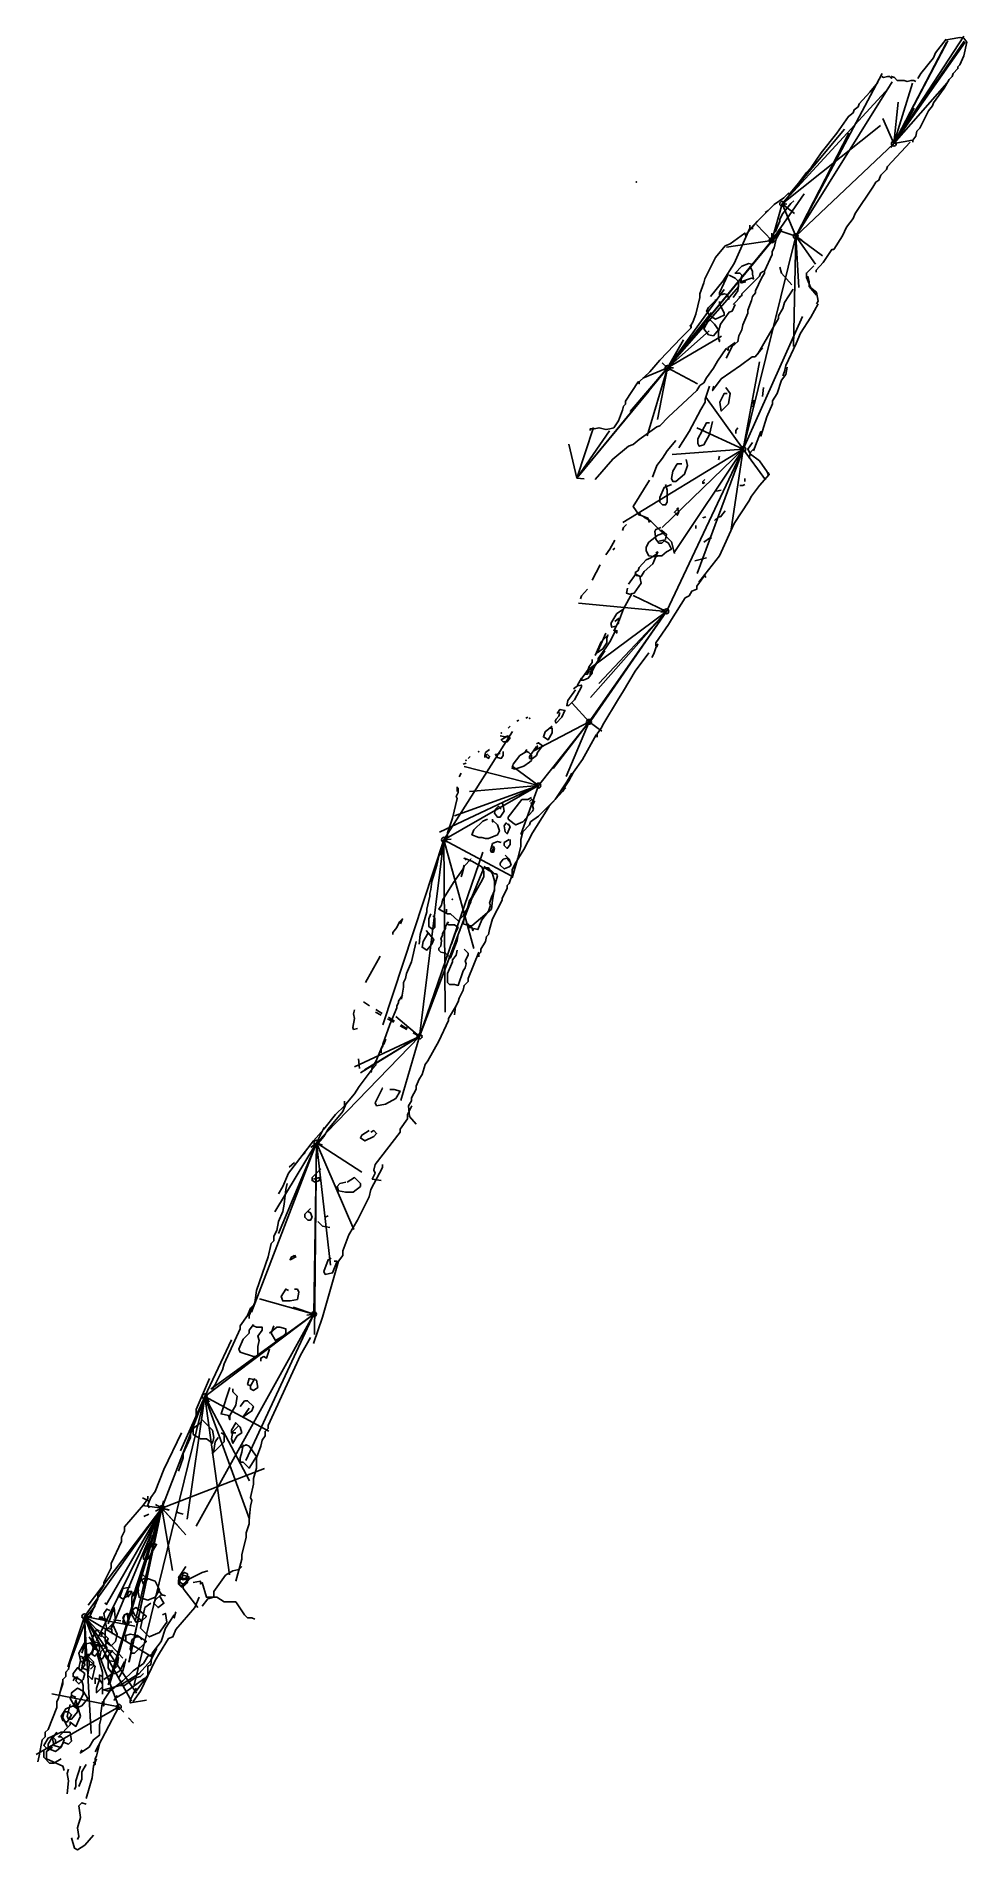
# Model space of a CAD drawing. Header units: millimetres. Extents: x -22.1 to 15.9, y -56.1 to 18.1.
import ezdxf

# ---------------------------------------------------------------- set-up
doc = ezdxf.new("R2010")
doc.units = ezdxf.units.MM
doc.linetypes.add('DASH', pattern=[0.6, 0.3, -0.3])

msp = doc.modelspace()

# ---------------------------------------------------------------- linework, layer by layer
at = {"layer": 'Shots', "color": 1}
for p, q in [((8.95, 9.89), (12.964, 13.676)), ((7.97, 9.722), (8.398, 11.216)), ((8.398, 11.216), (8.95, 9.89)), ((3.708, 4.506), (7.97, 9.722)), ((8.95, 9.89), (6.808, 1.188)), ((8.95, 9.89), (8.95, 9.89)), ((0, 0), (3.708, 4.506)), ((0, 0), (3.71, 4.5)), ((6.808, 1.188), (3.662, -5.446)), ((3.662, -5.446), (0.496, -9.962)), ((0.496, -9.962), (-1.574, -12.57)), ((-1.574, -12.57), (-5.438, -14.784)), ((-5.438, -14.784), (-6.436, -22.828)), ((-6.436, -22.828), (-10.658, -27.17)), ((-10.658, -27.17), (-10.756, -34.184)), ((-10.756, -34.184), (-15.226, -37.544)), ((-15.226, -37.544), (-16.972, -42.108)), ((-16.972, -42.108), (-20.146, -46.538)), ((-20.146, -46.538), (-18.74, -50.236))]:
    msp.add_line(p, q, dxfattribs=at)
for centre in [(12.964, 13.676), (8.398, 11.216), (7.97, 9.722), (8.95, 9.89), (8.95, 9.89), (3.708, 4.506), (3.71, 4.5), (6.808, 1.188), (3.662, -5.446), (0.496, -9.962), (-1.574, -12.57), (-5.438, -14.784), (-6.436, -22.828), (-10.658, -27.17), (-10.756, -34.184), (-15.226, -37.544), (-16.972, -42.108), (-20.146, -46.538), (-18.74, -50.236)]:
    msp.add_circle(centre, 0.1, dxfattribs=at)
at = {"layer": 'Sketch', "color": 0}
for points in [[(15.068, 17.902), (15.268, 17.942), (15.668, 18.022), (15.828, 17.982), (15.948, 17.822), (15.828, 17.262), (15.668, 16.902), (15.588, 16.822), (15.588, 16.742), (15.388, 16.542), (15.348, 16.422), (15.228, 16.302), (15.028, 15.942), (14.588, 15.342), (14.548, 15.222), (14.388, 15.022), (14.028, 14.302), (13.908, 14.182), (13.868, 13.982), (13.748, 13.822), (13.748, 13.742)], [(15.108, 17.942), (14.668, 17.382), (14.588, 17.182), (14.068, 16.542), (13.948, 16.342)], [(12.468, 16.422), (12.548, 16.382), (12.708, 16.422), (12.788, 16.422), (12.868, 16.342), (12.868, 16.422), (12.988, 16.382), (13.108, 16.262), (13.388, 16.262), (13.508, 16.222), (13.668, 16.262), (13.788, 16.262), (13.868, 16.222)], [(12.308, 16.182), (11.988, 15.782), (11.548, 15.302), (11.508, 15.182), (11.348, 15.062), (11.308, 14.942), (11.108, 14.782), (11.108, 14.782), (10.628, 14.102), (9.988, 13.302), (9.588, 12.702), (9.388, 12.502), (9.068, 12.062), (8.668, 11.582)], [(13.628, 13.742), (12.708, 12.742), (12.668, 12.622), (12.428, 12.382), (12.348, 12.182), (12.228, 12.102), (12.108, 11.902), (11.388, 10.822), (11.308, 10.622), (11.028, 10.262), (10.868, 9.902), (10.508, 9.342), (10.428, 9.342), (10.068, 8.822), (9.788, 8.502), (9.788, 8.422)], [(8.668, 11.662), (8.468, 11.462), (8.068, 11.182), (7.828, 10.942), (7.708, 10.862)], [(8.108, 10.062), (8.308, 10.502), (8.308, 10.582), (8.428, 10.822), (8.748, 11.222), (8.868, 11.342)], [(7.388, 10.502), (6.988, 10.062), (6.908, 9.902), (6.868, 10.022), (6.268, 9.582), (6.068, 9.502), (5.668, 9.022), (5.228, 8.142), (5.188, 7.982), (5.028, 7.542), (5.028, 7.382), (4.868, 6.702), (4.748, 6.382), (4.668, 6.262), (4.668, 6.142), (4.628, 6.262)], [(7.188, 10.182), (7.188, 10.302), (7.428, 10.542), (7.948, 11.062)], [(7.068, 10.342), (7.068, 10.222), (6.428, 8.782), (5.988, 8.062), (5.468, 7.422)], [(8.388, 10.182), (8.148, 9.782), (8.068, 9.422), (7.988, 9.262), (7.988, 9.142), (7.668, 8.462), (7.668, 8.382), (7.548, 8.182), (7.308, 7.662), (7.308, 7.582), (7.188, 7.422), (7.148, 7.262), (6.988, 6.862), (6.988, 6.742), (6.788, 6.262), (6.748, 6.062), (6.628, 5.822), (6.588, 5.582), (6.348, 5.382), (6.108, 4.902)], [(6.188, 8.342), (5.828, 7.582), (5.828, 7.502), (5.948, 7.502), (6.028, 7.542), (6.148, 7.502), (6.228, 7.302)], [(6.228, 8.302), (6.468, 8.182), (6.628, 8.022), (6.588, 7.662), (6.388, 7.382)], [(7.148, 8.742), (7.028, 8.782), (6.748, 8.662), (6.468, 8.382), (6.668, 8.382), (6.748, 8.302), (6.708, 7.982), (6.708, 8.062), (6.748, 7.982), (6.908, 8.022)], [(6.668, 7.382), (6.748, 7.462), (6.748, 7.542), (7.468, 8.262), (7.508, 8.382), (7.628, 8.462)], [(7.068, 8.662), (7.188, 8.462), (7.188, 8.342), (7.228, 8.142), (7.148, 8.182), (6.708, 8.022)], [(8.788, 7.902), (8.368, 8.382), (8.308, 8.622)], [(9.688, 8.682), (9.388, 8.382), (9.388, 8.202), (9.568, 7.782), (9.808, 7.602), (9.868, 7.242), (9.808, 7.122)], [(9.448, 8.262), (9.508, 8.022), (9.508, 7.842), (9.808, 7.482)], [(6.388, 7.102), (6.748, 7.462), (6.628, 7.382)], [(8.848, 7.722), (8.488, 7.182), (8.428, 6.942), (8.248, 6.642), (8.248, 6.522), (7.888, 5.922), (7.408, 5.082)], [(5.668, 7.302), (5.668, 7.262), (5.388, 6.982), (5.308, 6.822), (5.468, 6.622), (5.668, 6.502), (6.028, 6.662), (6.028, 6.742), (5.828, 7.142), (5.828, 7.222)], [(6.468, 7.102), (6.348, 6.822), (6.228, 6.782), (5.868, 6.302), (5.828, 6.142), (5.788, 5.982), (5.788, 5.742), (5.828, 5.582), (5.828, 5.662)], [(9.868, 7.122), (9.568, 6.582), (9.148, 5.922), (8.968, 5.502), (8.548, 4.602), (8.488, 4.362), (8.428, 4.182)], [(4.668, 6.182), (4.668, 6.142), (4.268, 5.742), (3.388, 4.822), (2.988, 4.342), (2.548, 3.942), (2.548, 3.862), (2.508, 3.942), (1.988, 3.142), (1.988, 3.022), (1.908, 2.942), (1.868, 2.782), (1.708, 2.342), (1.508, 2.062), (1.348, 2.022), (1.188, 1.982), (0.908, 2.062), (0.708, 2.022), (0.548, 2.022), (0.548, 1.942)], [(5.388, 6.462), (5.188, 6.102), (5.388, 5.862), (5.588, 5.822), (5.788, 6.062), (5.628, 6.302), (5.468, 6.462), (5.388, 6.462)], [(0.748, -0.058), (1.468, 0.782), (2.108, 1.302), (2.308, 1.382), (2.548, 1.582), (3.268, 2.102), (3.388, 2.142), (3.748, 2.502), (4.908, 3.582), (5.028, 3.782), (5.188, 3.902), (5.308, 4.102), (5.588, 4.502), (5.748, 4.782), (6.108, 5.302), (6.188, 5.222), (6.188, 5.342), (6.468, 5.542)], [(5.608, 3.762), (5.548, 3.582), (5.908, 4.062), (6.688, 4.602), (7.168, 4.962), (7.288, 4.962), (7.588, 5.322)], [(8.608, 4.542), (8.548, 4.242), (8.368, 4.002), (8.188, 3.462), (8.008, 3.162), (8.008, 3.042), (7.768, 2.502), (7.528, 1.722), (7.528, 1.902), (7.228, 1.122)], [(5.428, 3.762), (5.248, 3.222), (5.248, 3.102), (5.068, 2.802), (4.588, 1.902), (4.168, 1.242)], [(6.148, 3.462), (6.028, 3.462), (5.848, 3.102), (5.908, 2.742), (6.208, 3.042), (6.268, 3.462), (6.088, 3.702)], [(5.428, 2.262), (5.308, 2.262), (4.948, 1.602), (4.948, 1.422), (5.008, 1.302), (5.188, 1.362), (5.428, 1.782), (5.548, 2.322)], [(3.088, 0.042), (3.268, 0.522), (3.508, 0.822), (3.688, 1.122), (4.048, 1.542)], [(4.288, 0.582), (4.108, 0.582), (3.928, 0.282), (3.868, -0.018), (3.928, -0.138), (4.048, -0.138), (4.408, 0.162), (4.528, 0.522), (4.468, 0.762)], [(7.188, 1.462), (6.988, 1.182), (7.108, 0.982), (7.468, 0.702), (7.788, 0.262), (7.828, 0.142), (7.828, 0.222), (7.868, 0.142), (7.468, -0.298), (7.148, -0.738), (7.028, -0.938), (6.428, -1.858), (5.828, -3.178), (5.228, -3.938), (4.988, -4.258)], [(7.228, 1.182), (7.108, 1.062), (7.048, 0.822)], [(2.968, -0.078), (2.308, -1.158), (2.548, -1.518), (2.548, -1.398), (2.608, -1.518), (2.908, -1.638), (2.968, -1.818)], [(3.868, -0.258), (3.568, -0.378), (3.388, -0.798), (3.388, -0.978), (3.508, -1.098), (3.628, -1.098), (3.688, -0.978), (3.688, -0.498), (3.628, -0.258)], [(4.168, -1.218), (3.988, -1.398), (4.108, -1.518), (4.168, -1.398), (4.108, -1.218)], [(2.028, -1.898), (1.908, -2.018), (1.868, -2.138)], [(3.988, -3.078), (3.868, -2.598), (3.028, -1.758), (2.728, -1.578)], [(3.428, -2.018), (3.228, -2.098), (3.188, -2.178), (3.228, -2.498), (3.348, -2.658), (3.468, -2.658), (3.628, -2.498), (3.668, -2.298), (3.468, -2.138), (3.388, -2.138)], [(1.548, -2.538), (1.348, -2.898), (1.188, -3.138)], [(1.548, -2.858), (1.468, -2.938)], [(3.508, -2.258), (3.308, -2.338), (2.948, -2.618), (2.828, -2.818), (2.828, -2.978), (2.948, -3.178), (3.228, -3.218), (3.308, -3.178), (3.468, -3.178), (3.668, -3.018), (3.868, -2.898), (3.748, -2.658), (3.548, -2.538), (3.348, -2.578)], [(0.948, -3.538), (0.628, -4.178)], [(3.268, -3.098), (3.028, -3.258), (2.828, -3.338), (2.548, -3.658), (2.508, -3.778), (2.388, -3.858), (2.428, -3.978), (2.628, -4.018), (2.748, -3.818), (3.108, -3.498), (3.308, -3.018), (3.228, -3.058)], [(2.068, -4.498), (2.028, -4.698), (2.148, -4.738), (2.348, -4.698), (2.628, -4.298), (2.588, -4.098), (2.588, -4.018), (2.428, -3.938)], [(2.428, -3.898), (2.108, -4.338)], [(5.188, -4.018), (4.908, -4.418), (4.908, -4.538), (4.708, -4.618), (4.588, -4.818), (4.428, -4.898), (3.868, -5.778), (3.748, -5.978), (3.228, -6.738), (3.228, -6.858)], [(5.268, -4.058), (5.228, -3.978)], [(0.428, -4.538), (0.188, -4.818), (0.148, -4.938)], [(2.268, -4.698), (1.908, -5.338), (1.748, -5.778), (1.508, -6.258)], [(1.868, -5.378), (1.628, -5.538), (1.388, -5.938), (1.428, -6.098), (1.588, -6.058), (1.708, -5.938), (1.708, -5.738), (1.548, -5.858)], [(1.148, -7.058), (0.748, -7.658), (0.548, -8.058), (0.548, -7.938), (0.868, -7.458), (0.868, -7.378), (1.188, -6.938), (1.348, -6.698), (1.588, -6.218), (1.628, -6.338), (1.628, -6.218)], [(1.188, -6.338), (0.828, -7.138), (1.068, -6.978), (1.228, -6.738), (1.228, -6.538), (1.268, -6.418), (0.988, -6.698), (0.748, -7.258)], [(2.948, -7.138), (2.388, -7.898), (1.908, -8.698), (1.668, -9.098), (1.108, -10.018), (0.988, -10.218), (0.828, -10.458), (0.828, -10.578), (0.788, -10.498), (0.228, -11.498), (-0.132, -12.018), (-0.332, -12.378), (-0.492, -12.618), (-0.572, -12.818)], [(3.308, -6.778), (3.268, -6.898), (3.268, -6.818), (3.148, -7.178), (3.068, -7.338)], [(0.628, -7.418), (0.628, -7.538), (0.508, -7.698), (0.468, -7.818), (0.148, -8.258), (0.268, -8.258), (0.468, -8.178), (0.628, -7.978), (0.628, -7.858), (0.668, -7.778), (0.508, -7.818), (0.428, -8.018), (0.348, -8.018), (0.188, -8.178), (0.028, -8.458)], [(-0.052, -8.658), (-0.372, -9.098), (-0.412, -9.298), (-0.332, -9.298), (-0.092, -9.058), (0.188, -8.538), (0.188, -8.458), (0.028, -8.498), (-0.132, -8.618)], [(-0.692, -9.578), (-0.732, -9.738), (-0.852, -9.858), (-0.892, -9.938), (-0.852, -10.018), (-0.612, -9.778), (-0.492, -9.498), (-0.692, -9.458), (-0.812, -9.618)], [(-2.732, -10.138), (-2.812, -10.218)], [(-2.372, -9.898), (-2.452, -9.938)], [(-2.012, -9.778), (-2.092, -9.818)], [(-1.012, -10.138), (-1.292, -10.378), (-1.372, -10.578), (-1.172, -10.698), (-1.012, -10.418), (-1.012, -10.218), (-1.132, -10.218), (-1.292, -10.378)], [(-3.572, -11.098), (-3.732, -11.218), (-3.772, -11.338), (-3.612, -11.458), (-3.572, -11.378), (-3.652, -11.298), (-3.772, -11.338), (-3.772, -11.418)], [(-2.772, -10.578), (-2.892, -10.578), (-3.092, -10.698), (-3.012, -10.778), (-2.852, -10.778), (-2.732, -10.618), (-2.812, -10.538), (-2.932, -10.578), (-3.132, -10.538)], [(-2.052, -11.098), (-2.132, -11.218), (-2.332, -11.338), (-2.612, -11.698), (-2.652, -11.858), (-2.532, -11.898), (-2.172, -11.778), (-1.932, -11.618), (-1.852, -11.538), (-1.852, -11.338), (-1.972, -11.218), (-2.052, -11.178), (-2.132, -11.218)], [(-1.612, -10.938), (-1.612, -10.938), (-1.652, -11.098), (-1.652, -10.978), (-1.932, -11.378), (-1.932, -11.458), (-1.812, -11.458), (-1.652, -11.338), (-1.612, -11.218), (-1.412, -10.938), (-1.572, -10.818), (-1.652, -10.858)], [(-4.532, -11.658), (-4.652, -11.698)], [(-4.372, -11.378), (-4.452, -11.458)], [(-3.132, -11.258), (-3.332, -11.298), (-3.252, -11.418), (-3.092, -11.458), (-3.012, -11.338), (-3.012, -11.178)], [(-4.732, -12.058), (-4.812, -12.218)], [(-0.212, -12.058), (-0.412, -12.418), (-0.892, -13.138), (-1.052, -13.298), (-1.572, -13.818), (-1.892, -14.058), (-1.932, -14.178), (-2.212, -14.458), (-2.292, -14.778), (-2.292, -15.058), (-2.412, -15.538), (-2.652, -16.338)], [(-4.852, -12.658), (-4.852, -12.858), (-4.932, -13.018), (-4.892, -13.098), (-5.092, -13.898), (-5.292, -14.498), (-5.292, -14.618), (-5.572, -15.218), (-5.572, -15.298)], [(-4.892, -12.618), (-4.892, -12.818)], [(-3.092, -13.538), (-3.212, -13.418), (-3.332, -13.538), (-3.372, -13.698), (-3.252, -13.858), (-3.132, -13.858), (-2.972, -13.618), (-3.012, -13.378), (-3.052, -13.258)], [(-1.852, -13.058), (-2.012, -13.138), (-2.252, -13.138), (-2.812, -13.858), (-2.812, -13.938), (-2.572, -14.138), (-2.492, -14.178), (-2.212, -14.058), (-1.812, -13.618), (-1.772, -13.538), (-1.812, -13.378), (-1.732, -13.218), (-1.852, -13.138), (-1.932, -13.218)], [(-0.452, -12.658), (-1.132, -13.418), (-1.252, -13.618), (-1.812, -14.498), (-2.172, -15.178), (-2.532, -15.778), (-2.652, -16.018), (-2.652, -16.218)], [(-1.812, -13.258), (-1.892, -13.298)], [(-3.652, -13.938), (-3.852, -14.018), (-4.212, -14.378), (-4.292, -14.578), (-4.012, -14.698), (-3.892, -14.698), (-3.732, -14.738), (-3.612, -14.738), (-3.252, -14.578), (-3.172, -14.418), (-3.252, -14.178), (-3.452, -13.978), (-3.452, -14.058), (-3.452, -13.938)], [(-2.812, -14.178), (-2.892, -14.098), (-2.972, -14.218), (-2.932, -14.458), (-2.852, -14.538), (-2.732, -14.258), (-2.812, -14.138)], [(-2.772, -14.778), (-2.972, -14.898), (-2.972, -15.018), (-2.852, -15.138), (-2.732, -14.978), (-2.732, -14.778)], [(-5.532, -15.058), (-5.532, -15.178), (-5.572, -15.378), (-5.652, -15.458), (-5.732, -15.818), (-5.932, -16.498), (-5.972, -16.818), (-6.012, -16.978), (-6.012, -17.098), (-6.132, -17.618), (-6.132, -17.738), (-6.412, -18.658), (-6.452, -19.058)], [(-4.612, -15.818), (-4.652, -15.978), (-5.052, -16.538), (-5.492, -17.258), (-5.532, -17.458), (-5.652, -17.618), (-5.292, -17.818), (-5.172, -17.818), (-4.852, -18.098), (-4.652, -17.898), (-4.332, -17.338), (-4.332, -17.258), (-3.932, -16.538), (-3.812, -16.298), (-3.812, -16.098), (-3.892, -15.898), (-4.292, -15.658), (-4.612, -15.538), (-4.532, -15.618)], [(-3.092, -14.898), (-3.252, -14.858), (-3.452, -14.938), (-3.532, -15.218), (-3.492, -15.298), (-3.412, -15.298), (-3.372, -15.138), (-3.412, -15.058), (-3.452, -15.258)], [(-2.772, -15.658), (-2.852, -15.538), (-3.012, -15.578), (-3.132, -15.738), (-3.132, -15.818), (-2.972, -15.978), (-2.772, -15.898), (-2.692, -15.818), (-2.772, -15.578), (-2.932, -15.418)], [(-4.332, -15.578), (-4.332, -15.578), (-4.612, -15.858), (-4.692, -16.178), (-4.732, -16.298)], [(-3.772, -15.858), (-3.892, -16.138), (-4.292, -17.138), (-4.412, -17.298), (-4.492, -17.618), (-4.612, -17.898), (-4.612, -18.018), (-4.652, -18.218), (-4.372, -18.298), (-4.292, -18.298), (-3.492, -17.618), (-3.452, -17.258), (-3.412, -17.018), (-3.372, -16.778), (-3.372, -16.458), (-3.452, -16.178), (-3.612, -15.938), (-3.772, -15.938), (-3.572, -16.058), (-3.492, -16.058), (-3.372, -16.178), (-3.292, -16.178), (-3.252, -16.258), (-3.372, -16.698), (-3.372, -16.858), (-3.492, -17.138), (-3.572, -17.378), (-3.532, -17.458), (-3.612, -17.698), (-3.892, -18.058), (-4.052, -18.458), (-4.212, -18.418), (-4.252, -18.498), (-4.292, -18.378), (-4.412, -18.378), (-4.452, -18.218)], [(-2.652, -16.218), (-2.772, -16.578), (-2.852, -16.658), (-2.852, -16.778), (-3.052, -17.178), (-3.052, -17.258), (-3.452, -18.018), (-3.572, -18.458), (-3.612, -18.658), (-3.692, -18.738), (-3.732, -18.938), (-3.932, -19.258), (-3.932, -19.378), (-4.012, -19.458), (-4.012, -19.578)], [(-5.332, -17.658), (-5.332, -17.738), (-5.332, -17.618)], [(-7.212, -18.218), (-7.132, -18.018), (-7.132, -18.018), (-7.252, -18.138), (-7.372, -18.378), (-7.532, -18.578), (-7.532, -18.658)], [(-6.092, -18.618), (-6.292, -18.938), (-6.332, -19.178), (-6.132, -19.298), (-5.932, -19.058), (-5.852, -18.858), (-6.172, -18.498)], [(-5.972, -17.818), (-6.052, -18.018), (-6.052, -18.338), (-5.892, -18.458), (-5.812, -18.378), (-5.812, -17.978), (-5.892, -17.898)], [(-5.252, -18.138), (-5.372, -18.338), (-5.372, -18.418), (-5.492, -18.618), (-5.492, -18.698), (-5.572, -18.818), (-5.532, -18.898), (-5.572, -19.138), (-5.652, -19.218), (-5.652, -19.298), (-5.572, -19.378), (-5.372, -19.418), (-5.172, -19.618), (-4.892, -18.898), (-4.852, -18.658), (-4.772, -18.458)], [(-5.332, -18.178), (-5.252, -18.258), (-5.012, -18.258), (-4.852, -18.378), (-4.972, -18.578), (-5.132, -19.058)], [(-6.572, -18.938), (-6.772, -19.778), (-6.972, -20.258), (-7.012, -20.458), (-7.092, -20.618), (-7.092, -20.818), (-7.172, -21.298)], [(-4.892, -19.298), (-4.932, -19.498), (-5.092, -19.698), (-5.092, -19.778), (-5.292, -20.258), (-5.292, -20.618), (-5.212, -20.698), (-5.012, -20.698), (-4.852, -20.738), (-4.652, -20.138), (-4.572, -20.018), (-4.532, -19.858), (-4.572, -19.738), (-4.452, -19.498), (-4.452, -19.418), (-4.612, -19.258)], [(-8.652, -20.618), (-8.132, -19.698), (-8.052, -19.538)], [(-4.012, -19.378), (-4.452, -20.458), (-4.452, -20.578), (-4.612, -20.738), (-4.652, -20.938), (-4.812, -21.258), (-4.852, -21.418), (-4.972, -21.618), (-5.012, -21.938)], [(-7.132, -21.138), (-7.292, -21.378), (-7.292, -21.458), (-7.372, -21.578), (-7.372, -21.658), (-7.652, -22.338), (-7.932, -23.138), (-7.932, -23.218), (-8.012, -23.338), (-8.012, -23.498)], [(-9.092, -21.738), (-9.132, -21.898), (-9.092, -22.098), (-9.172, -22.458), (-9.132, -22.538), (-8.972, -22.498)], [(-4.972, -21.618), (-5.252, -22.098), (-5.252, -22.178), (-5.652, -23.018), (-6.092, -23.818), (-6.212, -23.978), (-6.332, -24.378), (-6.452, -24.578), (-6.572, -24.858), (-6.572, -24.978), (-6.772, -25.338), (-6.772, -25.458), (-6.892, -25.658), (-6.852, -26.098), (-6.572, -26.418)], [(-7.812, -22.938), (-7.892, -23.138), (-7.972, -23.218), (-8.212, -23.818), (-8.372, -24.098), (-8.412, -24.298)], [(-8.192, -23.978), (-8.372, -24.158), (-8.912, -24.878), (-9.092, -25.178), (-9.452, -25.598), (-9.572, -25.898), (-10.172, -26.618), (-10.352, -26.918), (-10.652, -27.278)], [(-8.932, -23.738), (-8.892, -24.138)], [(-7.952, -24.938), (-7.952, -24.938), (-8.252, -25.538), (-8.192, -25.658), (-7.832, -25.598), (-7.412, -25.358), (-7.232, -25.058), (-7.472, -24.998), (-7.652, -24.998)], [(-9.512, -25.478), (-9.512, -25.658), (-9.872, -26.018), (-10.352, -26.618), (-10.772, -27.098), (-11.792, -28.418), (-12.032, -28.958), (-12.212, -29.258)], [(-6.752, -25.658), (-6.932, -26.018), (-6.932, -26.198), (-7.232, -26.618), (-7.232, -26.738), (-8.252, -28.058), (-8.312, -28.298), (-8.252, -28.418), (-8.372, -28.658), (-8.012, -28.718)], [(-8.492, -26.678), (-8.792, -26.858), (-8.852, -26.978), (-8.672, -27.098), (-8.312, -26.918), (-8.192, -26.798), (-8.312, -26.678), (-8.432, -26.738)], [(-7.952, -28.058), (-7.952, -28.178), (-8.432, -29.078), (-8.492, -29.378), (-8.972, -30.338), (-9.332, -30.938), (-9.572, -31.598), (-9.572, -31.778), (-9.752, -32.018), (-10.412, -34.298), (-10.772, -35.378)], [(-11.852, -28.838), (-11.912, -29.078), (-11.972, -29.678), (-12.032, -29.978), (-12.212, -30.398), (-12.272, -30.758), (-12.392, -30.998), (-12.392, -31.178), (-12.512, -31.298), (-12.632, -31.838), (-13.112, -33.218), (-13.172, -33.698), (-13.412, -34.238), (-13.412, -34.358)], [(-10.472, -28.238), (-10.832, -28.598), (-10.832, -28.718), (-10.712, -28.778), (-10.532, -28.718), (-10.532, -28.598), (-10.772, -28.658)], [(-9.452, -28.778), (-9.692, -28.838), (-9.812, -28.958), (-9.752, -29.138), (-9.452, -29.198), (-9.152, -29.198), (-8.852, -28.958), (-8.852, -28.838), (-9.092, -28.598), (-9.392, -28.778)], [(-10.892, -29.858), (-11.132, -30.098), (-11.132, -30.218), (-11.012, -30.338), (-10.892, -30.338), (-10.832, -30.218), (-10.892, -30.038), (-11.012, -29.978)], [(-10.592, -30.398), (-10.412, -30.578), (-10.112, -30.638)], [(-10.172, -30.158), (-10.292, -30.218)], [(-11.492, -31.778), (-11.672, -31.838), (-11.732, -31.958), (-11.492, -31.838), (-11.612, -31.778)], [(-10.052, -31.898), (-10.172, -31.958), (-10.352, -32.438), (-10.292, -32.558), (-9.992, -32.498), (-9.812, -32.018), (-9.932, -32.018)], [(-11.792, -33.218), (-11.912, -33.158), (-12.092, -33.458), (-12.032, -33.638), (-11.732, -33.638), (-11.432, -33.578), (-11.372, -33.278), (-11.432, -33.158), (-11.552, -33.158)], [(-13.172, -33.758), (-13.352, -33.938), (-13.472, -34.238), (-13.772, -34.658), (-13.772, -34.778), (-14.432, -36.218), (-14.492, -36.458), (-14.792, -37.058), (-14.912, -37.178), (-14.852, -37.298)], [(-13.232, -34.598), (-13.412, -34.838), (-13.412, -34.958), (-13.652, -35.198), (-13.832, -35.618), (-13.772, -35.738), (-13.232, -35.918), (-13.052, -35.918), (-13.052, -35.498), (-12.992, -35.258), (-13.052, -35.078), (-12.872, -34.838), (-12.872, -34.718), (-13.112, -34.718), (-13.232, -34.658)], [(-12.392, -34.658), (-12.512, -34.958), (-12.332, -35.258), (-12.032, -35.078), (-11.912, -34.958), (-11.912, -34.778), (-12.152, -34.718), (-12.272, -34.718), (-12.572, -34.958)], [(-10.892, -35.138), (-11.312, -35.858), (-12.632, -38.738), (-12.632, -38.858), (-12.752, -38.978), (-12.752, -39.158), (-12.872, -39.338), (-12.932, -39.578), (-13.112, -40.058), (-13.112, -40.478), (-13.232, -40.898), (-13.232, -41.138), (-13.352, -41.678), (-13.292, -41.798), (-13.352, -42.038), (-13.412, -42.578), (-13.412, -42.758), (-13.532, -43.118), (-13.532, -43.298), (-13.712, -44.018), (-13.712, -44.198), (-13.952, -45.098)], [(-12.572, -35.618), (-12.692, -35.978), (-12.692, -35.978), (-12.812, -35.918), (-12.932, -35.978), (-12.932, -36.098)], [(-15.032, -36.818), (-15.572, -38.078), (-15.572, -38.318), (-15.752, -38.918), (-15.812, -38.918), (-15.812, -39.218), (-16.112, -39.878), (-16.112, -40.058), (-16.292, -40.598)], [(-13.172, -36.818), (-13.352, -37.118), (-13.352, -37.238), (-13.232, -37.298), (-13.052, -37.178), (-13.112, -36.878), (-13.412, -36.818), (-13.472, -37.058), (-13.352, -37.118)], [(-14.192, -37.178), (-14.552, -38.258), (-14.252, -38.318), (-14.192, -38.498), (-14.192, -38.318), (-13.952, -37.898), (-13.892, -37.538), (-14.072, -37.358), (-14.072, -37.238)], [(-13.412, -38.018), (-13.652, -38.378), (-13.292, -38.138), (-13.232, -37.958), (-13.472, -37.718), (-13.592, -37.718), (-13.772, -37.958)], [(-15.392, -38.618), (-15.692, -38.858), (-15.692, -39.098), (-15.392, -39.278), (-15.152, -39.278), (-14.912, -39.458), (-14.852, -39.218), (-14.912, -38.918), (-15.332, -38.498)], [(-16.172, -39.038), (-16.892, -40.538), (-17.252, -41.438), (-17.432, -41.678), (-17.552, -41.978), (-17.492, -42.098)], [(-14.672, -39.218), (-14.792, -39.398), (-14.852, -39.758), (-14.912, -39.878), (-14.432, -39.398), (-14.432, -39.098), (-14.552, -39.038)], [(-13.832, -38.738), (-14.072, -38.978), (-14.132, -39.278), (-14.072, -39.458), (-13.892, -39.158), (-13.712, -39.038), (-13.772, -38.798), (-13.952, -38.618), (-14.132, -38.918), (-14.132, -39.038), (-13.952, -39.038)], [(-13.652, -39.518), (-13.712, -39.818), (-13.772, -40.058), (-13.772, -40.238), (-13.652, -40.238), (-13.412, -40.478), (-13.112, -39.998), (-13.412, -39.578), (-13.532, -39.518), (-13.772, -39.638)], [(-17.552, -41.618), (-17.552, -41.738), (-17.732, -41.978), (-17.732, -41.978), (-18.512, -42.878), (-18.512, -43.058), (-18.632, -43.298), (-18.632, -43.478), (-19.052, -44.378), (-19.052, -44.558), (-19.352, -45.158), (-19.352, -45.278), (-19.592, -45.638), (-19.592, -45.818), (-19.952, -46.598)], [(-17.252, -43.298), (-17.492, -43.538), (-17.732, -44.078), (-17.732, -44.198), (-17.552, -44.198), (-17.192, -43.598), (-17.372, -43.538), (-17.372, -43.658), (-17.552, -43.838)], [(-17.552, -45.038), (-17.672, -44.978), (-17.912, -45.098), (-17.972, -45.398), (-17.912, -45.758), (-17.552, -45.878), (-17.252, -45.758), (-17.072, -45.458), (-17.252, -45.098), (-17.612, -44.978), (-17.792, -44.798), (-17.852, -44.918), (-17.732, -45.218)], [(-13.712, -44.498), (-13.832, -44.618), (-14.072, -44.678), (-14.372, -44.858), (-14.852, -45.518), (-14.852, -45.758), (-15.092, -45.818), (-15.332, -46.118)], [(-18.272, -45.338), (-18.572, -45.398), (-18.692, -45.758), (-18.572, -45.818), (-18.272, -45.638), (-18.212, -45.518), (-18.332, -45.518), (-18.392, -45.638), (-18.332, -45.758)], [(-17.912, -45.458), (-18.152, -45.578), (-18.212, -45.758), (-18.212, -46.238), (-18.092, -46.478), (-17.792, -46.718), (-17.612, -46.538), (-18.032, -46.178), (-18.152, -46.238), (-18.212, -46.478), (-18.032, -46.778), (-17.792, -46.718)], [(-18.152, -50.018), (-17.852, -49.598), (-17.252, -48.338), (-17.072, -48.038), (-16.712, -47.438), (-16.532, -47.378), (-16.412, -47.078), (-15.632, -46.178), (-15.452, -45.758)], [(-16.832, -45.698), (-17.012, -45.638), (-17.252, -45.878), (-17.312, -45.998), (-17.132, -46.178), (-16.892, -45.998), (-17.072, -45.698)], [(-16.952, -45.698), (-17.072, -45.518), (-17.192, -45.638)], [(-19.712, -46.118), (-20.012, -46.478), (-20.732, -48.398), (-20.792, -48.698), (-20.912, -48.818), (-20.912, -48.998), (-21.032, -49.118), (-21.032, -49.298), (-21.152, -49.658), (-21.152, -49.718)], [(-19.112, -46.298), (-19.232, -46.238), (-19.352, -46.418), (-19.232, -47.078), (-18.872, -46.718), (-18.932, -46.178), (-19.172, -46.838)], [(-18.272, -46.418), (-18.512, -46.478), (-18.572, -46.598), (-18.452, -46.838), (-18.332, -46.838), (-18.392, -46.418), (-18.512, -46.478), (-18.572, -46.778), (-18.392, -46.838)], [(-17.432, -45.998), (-17.672, -46.178), (-17.852, -47.018), (-17.492, -47.378), (-17.072, -47.198), (-16.772, -46.778), (-16.832, -46.418), (-16.952, -46.478)], [(-19.952, -47.378), (-19.592, -47.978), (-19.592, -48.158), (-19.412, -48.818), (-19.412, -49.718)], [(-19.532, -47.138), (-19.652, -47.078), (-19.832, -47.438), (-19.772, -47.678), (-19.292, -47.738), (-19.172, -47.438), (-19.412, -47.198), (-19.472, -47.378)], [(-18.992, -47.078), (-19.232, -47.018), (-19.292, -47.138), (-19.292, -47.558), (-19.052, -47.738), (-18.872, -47.558), (-18.812, -47.258), (-18.992, -46.838), (-19.052, -47.018), (-18.992, -47.258)], [(-17.792, -47.498), (-17.912, -47.378), (-18.032, -47.378), (-18.212, -47.498), (-18.272, -47.858), (-18.212, -48.038), (-18.092, -48.038), (-17.612, -47.558), (-17.972, -47.318), (-18.272, -47.258), (-18.452, -47.318), (-18.452, -47.558)], [(-20.072, -47.498), (-20.372, -48.038), (-20.312, -48.338), (-20.192, -48.458), (-19.832, -47.978), (-19.772, -47.798), (-19.892, -47.618), (-20.132, -47.678), (-20.252, -48.038)], [(-20.312, -48.338), (-20.372, -48.638), (-20.312, -48.758), (-20.132, -48.518), (-20.192, -48.218), (-20.312, -48.158)], [(-17.732, -48.878), (-17.852, -48.998), (-18.092, -49.058), (-18.512, -49.358), (-18.692, -49.358), (-19.352, -49.538), (-19.172, -49.598), (-18.812, -49.358), (-18.692, -49.358), (-17.912, -48.878), (-17.432, -48.338), (-17.192, -47.858), (-17.372, -48.098), (-17.552, -48.158), (-17.732, -48.458), (-18.152, -48.758), (-18.572, -49.178), (-19.112, -49.598), (-19.352, -49.958), (-19.352, -50.198), (-19.412, -50.018), (-19.472, -50.498), (-19.472, -50.738), (-19.532, -50.978), (-19.532, -51.398), (-19.772, -51.578), (-19.952, -51.878), (-20.312, -52.118), (-20.252, -51.998)], [(-19.892, -48.698), (-19.772, -48.578), (-19.772, -48.398), (-20.012, -48.158), (-20.132, -48.158), (-20.252, -48.278)], [(-19.952, -48.098), (-20.072, -48.098), (-19.952, -48.398), (-19.952, -48.578)], [(-19.232, -47.738), (-19.472, -47.978), (-19.532, -48.278), (-19.412, -48.278), (-19.232, -47.918), (-19.232, -47.798), (-19.352, -47.738), (-19.652, -47.738), (-19.772, -47.858), (-19.832, -48.098), (-19.712, -48.158), (-19.532, -47.918), (-19.532, -47.738), (-19.592, -47.618), (-19.772, -47.558), (-19.832, -47.678), (-19.772, -47.858), (-19.592, -47.918)], [(-18.992, -47.918), (-19.172, -48.158), (-19.172, -48.638), (-19.052, -48.818), (-18.812, -48.578), (-18.752, -48.218), (-18.992, -47.978), (-19.172, -47.918), (-19.292, -48.038), (-19.292, -48.158), (-19.172, -48.338), (-18.872, -48.398)], [(-20.432, -48.998), (-20.492, -49.178), (-20.372, -49.298), (-20.192, -49.118), (-20.132, -48.878), (-20.432, -48.638), (-20.612, -48.878), (-20.612, -48.998), (-20.432, -49.058)], [(-19.832, -48.518), (-19.952, -48.518), (-20.012, -48.938), (-19.832, -49.118), (-19.712, -48.578), (-20.072, -48.218), (-20.192, -48.338), (-20.252, -48.638), (-19.952, -48.758)], [(-18.512, -48.398), (-18.692, -48.758), (-18.872, -48.878), (-18.992, -48.878), (-19.352, -49.118)], [(-18.452, -48.278), (-18.512, -48.518), (-18.572, -48.758), (-18.752, -49.058)], [(-21.032, -49.178), (-21.212, -49.898), (-21.272, -50.018), (-21.272, -50.258), (-21.632, -51.158), (-21.752, -51.278), (-21.752, -51.458), (-21.872, -51.578), (-21.992, -52.238), (-22.052, -52.478)], [(-21.272, -51.278), (-21.452, -51.518), (-21.392, -51.818), (-21.152, -51.878), (-20.972, -51.698), (-20.792, -51.758), (-20.672, -51.638), (-20.732, -51.278), (-21.092, -51.278), (-21.632, -51.518), (-21.812, -51.818), (-21.632, -51.998), (-21.332, -51.698), (-21.332, -51.578), (-21.452, -51.458), (-21.632, -51.758), (-21.632, -51.938), (-21.332, -52.058), (-21.092, -51.878), (-20.972, -51.578), (-21.092, -51.458), (-21.212, -51.458), (-20.732, -50.978), (-20.732, -50.858), (-20.492, -51.038), (-20.312, -50.618), (-20.492, -49.958), (-20.552, -50.138), (-20.432, -50.198), (-20.192, -49.718), (-20.192, -49.358), (-20.252, -49.178), (-20.432, -49.058), (-20.552, -49.058), (-20.612, -49.178)], [(-20.672, -49.778), (-20.732, -49.898), (-20.552, -50.198), (-20.432, -50.258), (-20.252, -50.198), (-20.012, -49.898), (-20.192, -49.598), (-20.432, -49.478), (-20.672, -49.658), (-20.672, -49.778), (-20.492, -49.838)], [(-19.412, -48.998), (-19.532, -48.938), (-19.532, -49.118), (-19.652, -49.478), (-19.652, -49.658), (-19.412, -49.418), (-19.412, -49.298), (-19.532, -49.118), (-19.712, -49.058), (-19.712, -49.298)], [(-17.672, -49.058), (-18.512, -49.658), (-18.812, -49.838), (-18.932, -49.958), (-18.812, -49.778)], [(-20.732, -50.138), (-20.852, -50.618), (-20.792, -50.738), (-20.672, -50.738), (-20.432, -50.438), (-20.432, -50.318), (-20.612, -50.198), (-20.912, -50.318), (-21.092, -50.618), (-21.032, -50.798), (-20.852, -50.858), (-20.672, -50.558), (-20.792, -50.438), (-20.972, -50.438), (-21.032, -50.678), (-20.852, -51.038)], [(-21.452, -51.878), (-21.692, -52.058), (-21.692, -52.358), (-21.032, -52.658), (-20.972, -52.838)], [(-19.532, -51.758), (-19.652, -52.238), (-19.712, -52.358), (-19.712, -52.598), (-19.772, -52.478)], [(-21.812, -51.998), (-21.812, -52.298), (-21.572, -52.538), (-21.392, -52.538), (-21.092, -52.358)], [(-20.072, -52.598), (-20.252, -52.898), (-20.252, -53.198), (-20.372, -53.498)], [(-19.652, -52.358), (-19.772, -52.658), (-19.832, -53.138), (-20.072, -53.978)], [(-20.792, -52.778), (-20.852, -52.958), (-20.792, -53.258), (-20.852, -53.798)], [(-20.312, -52.658), (-20.492, -53.258), (-20.492, -53.498), (-20.552, -53.618)]]:
    msp.add_lwpolyline(points, dxfattribs=at)
at = {"layer": 'Sketch', "color": 1}
for points in [[(7.228, 3.182), (7.228, 2.982), (7.188, 2.902)], [(7.628, 3.702), (7.588, 3.342)], [(6.588, 2.062), (6.508, 1.942), (6.508, 1.822)], [(5.828, 0.902), (5.788, 0.742)], [(5.228, -0.058), (5.148, -0.138), (5.148, -0.218), (5.228, -0.178)], [(5.708, -0.538), (5.708, -0.538), (5.908, -0.498)], [(6.668, -0.298), (6.788, -0.298), (6.868, -0.258)], [(6.868, -0.018), (6.868, -0.138)], [(5.628, -1.738), (5.788, -1.578), (5.868, -1.578), (6.068, -1.338)], [(4.868, -1.938), (4.868, -2.058)], [(5.148, -1.618), (5.148, -1.618), (5.268, -1.578)], [(5.188, -2.618), (5.428, -2.458), (5.508, -2.458)], [(4.828, -3.378), (5.308, -3.258)]]:
    msp.add_lwpolyline(points, dxfattribs=at)
at = {"layer": 'Sketch', "color": 5}
for points in [[(-15.992, -44.498), (-16.232, -44.858), (-16.232, -44.978), (-16.112, -45.038), (-15.932, -44.918), (-15.932, -44.798), (-16.052, -44.738), (-16.292, -44.918), (-16.232, -45.158), (-16.112, -45.218), (-15.872, -45.038), (-15.872, -44.918), (-16.112, -44.858), (-16.292, -45.158), (-16.232, -45.278), (-16.052, -45.278), (-15.932, -45.158), (-15.932, -45.038), (-16.112, -44.978), (-16.292, -45.038), (-16.292, -45.218), (-16.172, -45.338), (-15.932, -45.158), (-15.932, -44.978), (-16.052, -45.038)], [(-15.092, -44.678), (-15.332, -44.738), (-15.932, -45.038), (-16.112, -45.278), (-16.112, -45.398), (-15.512, -46.178)], [(-15.692, -45.158), (-15.392, -45.098), (-15.392, -45.218), (-15.332, -45.158), (-15.152, -45.758), (-14.732, -45.758), (-14.432, -45.938), (-13.952, -45.938), (-13.592, -46.478), (-13.472, -46.598), (-13.292, -46.598), (-13.172, -46.658)], [(-16.412, -46.358), (-16.472, -46.598), (-16.472, -46.478), (-16.832, -47.018), (-17.012, -47.558), (-17.372, -48.038), (-17.432, -48.518), (-17.552, -48.578), (-17.552, -48.938), (-18.032, -49.598), (-18.152, -49.658)], [(-18.032, -49.478), (-18.272, -49.958), (-18.272, -50.078), (-17.612, -49.958)], [(-20.072, -54.218), (-20.252, -54.158), (-20.372, -54.278), (-20.312, -54.758), (-20.432, -55.178), (-20.372, -55.538), (-20.432, -55.658)], [(-20.672, -55.598), (-20.552, -56.018), (-20.432, -56.078), (-20.132, -55.898), (-19.772, -55.478)]]:
    msp.add_lwpolyline(points, dxfattribs=at)
at = {"layer": 'Sketch', "color": 0}
for p in [(2.428, 12.102), (-1.932, -9.818), (-3.092, -10.418), (-4.532, -11.538), (-4.012, -11.178), (-5.092, -17.218), (-19.292, -45.998)]:
    msp.add_point(p, dxfattribs=at)
at = {"layer": 'XSect', "color": 1}
for p, q in [((12.964, 13.676), (15.832, 18.066)), ((12.964, 13.676), (15.17, 17.88)), ((12.964, 13.676), (15.836, 17.866)), ((12.964, 13.676), (15.886, 17.826)), ((12.964, 13.676), (15.114, 17.812)), ((8.95, 9.89), (12.484, 16.54)), ((8.398, 11.216), (12.768, 15.976)), ((8.95, 9.89), (12.892, 16.202)), ((12.964, 13.676), (15.142, 16.162)), ((12.964, 13.676), (13.724, 16.154)), ((12.964, 13.676), (13.142, 15.372)), ((12.964, 13.676), (13.794, 15.122)), ((8.398, 11.216), (12.418, 14.422)), ((8.398, 11.216), (10.942, 14.274)), ((8.95, 9.89), (11.13, 14.106)), ((12.964, 13.676), (12.512, 14.706)), ((12.964, 13.676), (13.732, 13.814)), ((7.97, 9.722), (9.292, 11.624)), ((8.398, 11.216), (8.906, 10.814)), ((3.708, 4.506), (8.386, 10.18)), ((3.708, 4.506), (7.99, 9.71)), ((7.97, 9.722), (6.118, 9.446)), ((7.97, 9.722), (7.352, 10.372)), ((8.95, 9.89), (8.226, 10.136)), ((8.95, 9.89), (8.858, 5.386)), ((8.95, 9.89), (9.758, 8.754)), ((8.95, 9.89), (9.076, 7.794)), ((8.95, 9.89), (10.042, 9.094)), ((3.708, 4.506), (6.618, 7.84)), ((3.708, 4.506), (6.028, 7.708)), ((3.708, 4.506), (5.512, 6.774)), ((3.708, 4.506), (5.41, 6.022)), ((6.808, 1.188), (9.226, 6.606)), ((3.708, 4.506), (5.914, 5.798)), ((3.708, 4.506), (4.362, 5.656)), ((3.708, 4.506), (2.184, 2.728)), ((3.708, 4.506), (2.692, 4.09)), ((3.708, 4.506), (2.874, 1.732)), ((3.708, 4.506), (3.292, 2.392)), ((3.708, 4.506), (4.928, 3.862)), ((6.808, 1.188), (7.472, 4.756)), ((0, 0), (2.944, 3.562)), ((6.808, 1.188), (5.276, 3.304)), ((0, 0), (0.674, 2.066)), ((0, 0), (1.332, 1.938)), ((6.808, 1.188), (4.904, 2.054)), ((0, 0), (-0.336, 1.388)), ((6.808, 1.188), (1.884, -1.82)), ((6.808, 1.188), (3.486, -2.012)), ((6.808, 1.188), (3.892, 0.972)), ((6.808, 1.188), (3.98, -3.046)), ((6.808, 1.188), (4.924, -3.9)), ((6.808, 1.188), (6.292, -2.186)), ((6.808, 1.188), (7.722, -0.068)), ((3.662, -5.446), (0.066, -5.11)), ((3.662, -5.446), (2.306, -4.794)), ((3.662, -5.446), (0.526, -7.78)), ((3.662, -5.446), (0.552, -8.962)), ((3.662, -5.446), (0.568, -9.918)), ((3.662, -5.446), (0.892, -8.39)), ((0.496, -9.962), (-0.194, -9.194)), ((-5.438, -14.784), (-2.636, -10.358)), ((0.496, -9.962), (-1.792, -11.168)), ((0.496, -9.962), (-0.966, -11.87)), ((0.496, -9.962), (-0.438, -12.2)), ((0.496, -9.962), (1.02, -10.346)), ((-1.574, -12.57), (-4.618, -11.786)), ((-1.574, -12.57), (-2.666, -11.758)), ((-1.574, -12.57), (-5.618, -14.48)), ((-1.574, -12.57), (-5.012, -13.8)), ((-1.574, -12.57), (-4.396, -12.818)), ((-1.574, -12.57), (-2.296, -14.564)), ((-5.438, -14.784), (-7.934, -22.352)), ((-5.438, -14.784), (-5.486, -15.1)), ((-5.438, -14.784), (-2.694, -16.262)), ((-5.438, -14.784), (-4.218, -19.226)), ((-5.438, -14.784), (-5.39, -21.84)), ((-6.436, -22.828), (-3.848, -15.292)), ((-6.436, -22.828), (-4.142, -16.79)), ((-6.436, -22.828), (-7.4, -22.008)), ((-6.436, -22.828), (-9.102, -24.064)), ((-6.436, -22.828), (-8.856, -24.308)), ((-6.436, -22.828), (-8.694, -24.198)), ((-6.436, -22.828), (-7.198, -25.446)), ((-10.658, -27.17), (-10.338, -26.544)), ((-10.658, -27.17), (-13.306, -34.106)), ((-10.658, -27.17), (-12.35, -29.992)), ((-10.658, -27.17), (-12.2, -30.89)), ((-10.658, -27.17), (-10.736, -35.016)), ((-10.658, -27.17), (-8.798, -28.38)), ((-10.658, -27.17), (-9.12, -30.72)), ((-10.658, -27.17), (-10.074, -32.176)), ((-10.756, -34.184), (-12.99, -33.554)), ((-10.756, -34.184), (-11.604, -33.894)), ((-10.756, -34.184), (-15.572, -42.85)), ((-10.756, -34.184), (-14.98, -37.246)), ((-10.756, -34.184), (-13.542, -40.17)), ((-15.226, -37.544), (-14.126, -35.224)), ((-15.226, -37.544), (-18.112, -49.336)), ((-15.226, -37.544), (-16.21, -39.768)), ((-15.226, -37.544), (-15.948, -42.556)), ((-15.226, -37.544), (-12.598, -38.964)), ((-15.226, -37.544), (-13.396, -42.556)), ((-15.226, -37.544), (-14.204, -44.842)), ((-15.226, -37.544), (-13.392, -40.994)), ((-16.972, -42.108), (-12.78, -40.49)), ((-16.972, -42.108), (-19.992, -46.082)), ((-16.972, -42.108), (-19.65, -47.54)), ((-16.972, -42.108), (-19.252, -46.066)), ((-16.972, -42.108), (-19.17, -49.342)), ((-16.972, -42.108), (-19.09, -49.24)), ((-16.972, -42.108), (-19.008, -46.98)), ((-16.972, -42.108), (-18.332, -48.406)), ((-16.972, -42.108), (-18.318, -48.408)), ((-16.972, -42.108), (-18.156, -45.716)), ((-16.972, -42.108), (-18.07, -46.744)), ((-16.972, -42.108), (-17.774, -42)), ((-16.972, -42.108), (-16.002, -43.204)), ((-16.972, -42.108), (-16.266, -42.884)), ((-16.972, -42.108), (-16.54, -44.666)), ((-20.146, -46.538), (-20.83, -48.602)), ((-20.146, -46.538), (-18.086, -46.944)), ((-20.146, -46.538), (-20.11, -48.31)), ((-20.146, -46.538), (-19.866, -51.328)), ((-20.146, -46.538), (-18.578, -48.252)), ((-20.146, -46.538), (-17.362, -48.208)), ((-20.146, -46.538), (-18.01, -49.678)), ((-20.146, -46.538), (-18.216, -49.998)), ((-18.74, -50.236), (-22.116, -52.18)), ((-18.74, -50.236), (-21.48, -49.706)), ((-18.74, -50.236), (-19.704, -52.08))]:
    msp.add_line(p, q, dxfattribs=at)
at = {"layer": 'XSect', "color": 1, "linetype": 'DASH'}
for p, q in [((12.964, 13.676), (12.846, 13.514)), ((8.398, 11.216), (8.474, 11.248)), ((8.398, 11.216), (8.586, 11.2)), ((7.97, 9.722), (7.896, 9.792)), ((7.97, 9.722), (7.984, 10.204)), ((8.95, 9.89), (9.304, 9.66)), ((8.95, 9.89), (9.054, 9.848)), ((3.708, 4.506), (3.28, 4.896)), ((3.708, 4.506), (3.95, 4.504)), ((6.808, 1.188), (6.7, 1.104)), ((6.808, 1.188), (6.768, 1.118)), ((0, 0), (-0.026, 0.116)), ((0, 0), (0.558, -0.056)), ((3.662, -5.446), (3.43, -5.476)), ((3.662, -5.446), (3.548, -5.39)), ((0.496, -9.962), (0.45, -9.864)), ((-1.574, -12.57), (-1.714, -12.49)), ((-1.574, -12.57), (-1.588, -12.522)), ((-5.438, -14.784), (-4.954, -14.736)), ((-5.438, -14.784), (-5.332, -14.876)), ((-6.436, -22.828), (-8.922, -21.296)), ((-6.436, -22.828), (-8.242, -21.83)), ((-6.436, -22.828), (-6.988, -22.462)), ((-6.436, -22.828), (-6.4, -22.78)), ((-10.658, -27.17), (-11.838, -28.236)), ((-10.658, -27.17), (-10.4, -27.268)), ((-10.756, -34.184), (-11.118, -34.232)), ((-15.226, -37.544), (-14.922, -37.888)), ((-16.972, -42.108), (-17.962, -41.588)), ((-16.972, -42.108), (-17.714, -42.456)), ((-16.972, -42.108), (-17.662, -43.848)), ((-16.972, -42.108), (-16.89, -41.736)), ((-16.972, -42.108), (-15.832, -42.446)), ((-16.972, -42.108), (-16.32, -42.282)), ((-20.146, -46.538), (-19.396, -46.574)), ((-20.146, -46.538), (-18.202, -46.778)), ((-20.146, -46.538), (-20.026, -46.656)), ((-18.74, -50.236), (-18.84, -50.36)), ((-18.74, -50.236), (-18.058, -50.99))]:
    msp.add_line(p, q, dxfattribs=at)

doc.saveas('drawing.dxf')
